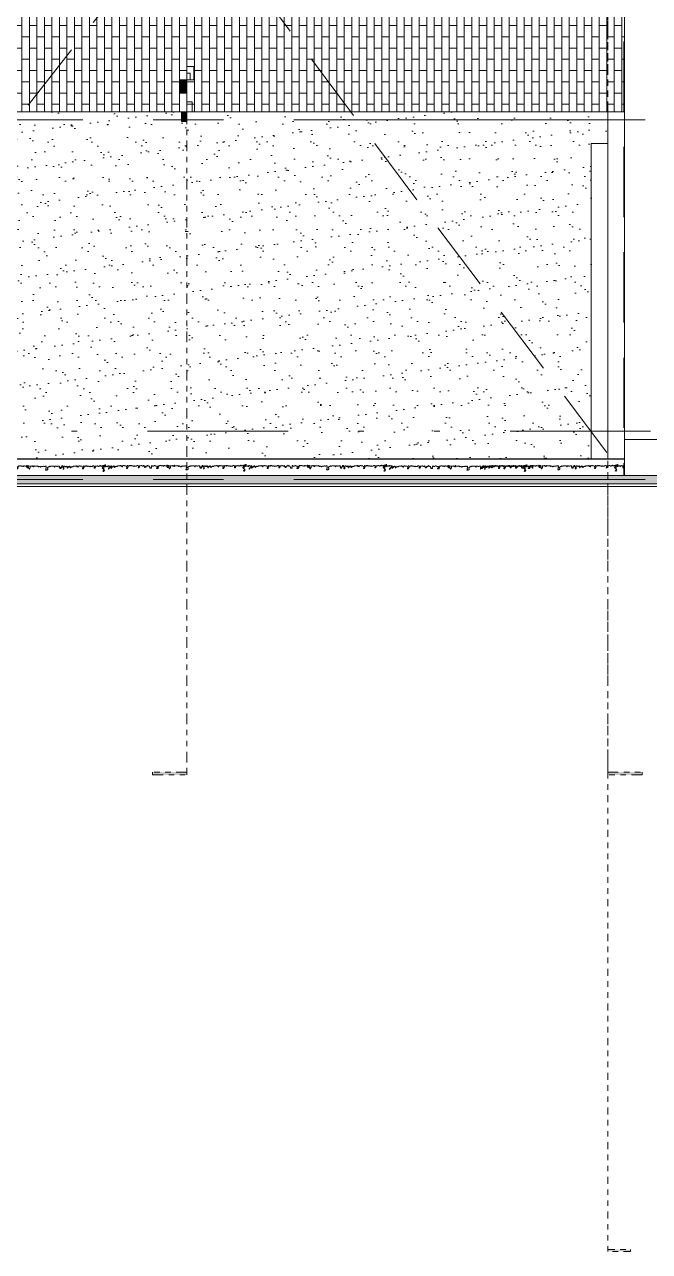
# Model space of a CAD drawing. Header units: metres. Extents: x -54 to 264, y -14 to 31.
# Drawn here: x 11.12 to 22.41, y -13.83 to 8.35 of the extents above; entities that cross this region are included whole.
import ezdxf
from ezdxf.enums import TextEntityAlignment as Align

# ---------------------------------------------------------------- set-up
doc = ezdxf.new("R2010")
doc.units = ezdxf.units.M
doc.header["$LTSCALE"] = 0.001
for name, pattern in [('CENTERX2', [101.6, 63.5, -12.7, 12.7, -12.7]), ('DIVIDEX2', [63.5, 25.4, -12.7, 0, -12.7, 0, -12.7]), ('HIDDENX2', [19.05, 12.7, -6.35])]:
    doc.linetypes.add(name, pattern=pattern)
doc.layers.get('0').update_dxf_attribs({"lineweight": 13, "true_color": 0x000000})
for name, color, linetype, lineweight, true_color in [('JACH-Anotaciones-Cambios deNivelPiso', 7, 'Continuous', 13, 0x000000), ('JACH-Anotaciones-Cambios deNivelPiso @ 0.05', 7, 'Continuous', 13, 0x000000), ('JACH-Anotaciones-Cambios deNivelPiso @ 0.075', 7, 'Continuous', 13, 0x000000), ('JACH-Anotaciones-Cambios deNivelPiso @ 0.1', 7, 'Continuous', 13, 0x000000), ('Jach-Anotaciones-Hatch-Lum100%', 7, 'Continuous', 13, 0x000000), ('Jach-Anotaciones-Hatch-Lum50%', 9, 'Continuous', 13, 0x808080), ('JACH-Anotaciones-Lineas-CORTE', 7, 'DIVIDEX2', 18, 0x000000), ('JACH-Anotaciones-Lineas-CORTE @ 0.05', 7, 'DIVIDEX2', 18, 0x000000), ('JACH-Anotaciones-Lineas-CORTE @ 0.075', 7, 'DIVIDEX2', 18, 0x000000), ('JACH-Anotaciones-Lineas-EJES', 7, 'CENTERX2', 9, 0x666666), ('JACH-Arq-Lineas-Piso', 7, 'Continuous', 13, 0x1a1a1a), ('JACH-Arq-Lineas-Proyeccion', 250, 'HIDDENX2', 13, 0x333333), ('JACH-Arq-Mobiliario01-', 250, 'Continuous', 9, 0x333333), ('JACH-ArqPaisaje-Vegetación', 7, 'Continuous', 13, 0x999999)]:
    doc.layers.add(name, color=color, linetype=linetype, lineweight=lineweight, true_color=true_color)
doc.layers.add('JACH-Arq-Muros01-Carga', color=3, linetype='Continuous', lineweight=25)
doc.styles.add('01c-Arial-JACH(3mm)', font='arial.ttf', dxfattribs={"height": 3})

# ---------------------------------------------------------------- blocks, each defined once
blk = doc.blocks.new('A$C686239C3')
at = {"linetype": 'Continuous'}
for p, q in [((0, 3.321), (0, 3.317)), ((0, 3.317), (0.004, 3.317)), ((0, 3.305), (0, 3.302)), ((0.004, 3.305), (0, 3.305)), ((0, 3.302), (0.008, 3.302)), ((0.004, 3.317), (0.004, 3.305)), ((0.008, 3.302), (0.008, 3.298)), ((0.008, 3.298), (0.016, 3.298)), ((0.011, 3.29), (0.011, 3.31)), ((0.011, 3.31), (0.027, 3.31)), ((0.012, 3.298), (0.012, 3.278)), ((0.016, 3.298), (0.012, 3.298)), ((0.012, 3.278), (0.02, 3.278)), ((0.02, 3.26), (0.015, 3.26)), ((0.015, 3.26), (0.015, 3.258)), ((0.015, 3.258), (0.019, 3.258)), ((0.016, 3.253), (0.015, 3.253)), ((0.015, 3.253), (0.015, 3.251)), ((0.019, 3.255), (0.016, 3.255)), ((0.016, 3.255), (0.016, 3.253)), ((0.029, 3.256), (0.017, 3.256)), ((0.017, 3.256), (0.017, 3.252)), ((0.023, 3.284), (0.018, 3.284)), ((0.018, 3.284), (0.018, 3.281)), ((0.018, 3.281), (0.025, 3.281)), ((0.019, 3.258), (0.019, 3.255)), ((0.02, 3.278), (0.02, 3.292)), ((0.02, 3.292), (0.023, 3.292)), ((0.02, 3.259), (0.02, 3.26)), ((0.024, 3.259), (0.02, 3.259)), ((0.022, 3.267), (0.021, 3.267)), ((0.021, 3.267), (0.021, 3.265)), ((0.021, 3.265), (0.025, 3.265)), ((0.025, 3.269), (0.022, 3.269)), ((0.022, 3.269), (0.022, 3.267)), ((0.023, 3.292), (0.023, 3.284)), ((0.025, 3.27), (0.023, 3.27)), ((0.023, 3.27), (0.023, 3.266)), ((0.023, 3.266), (0.025, 3.266)), ((0.026, 3.26), (0.024, 3.26)), ((0.024, 3.26), (0.024, 3.259)), ((0.025, 3.281), (0.025, 3.287)), ((0.025, 3.287), (0.029, 3.287)), ((0.029, 3.271), (0.025, 3.271)), ((0.025, 3.271), (0.025, 3.27)), ((0.025, 3.266), (0.025, 3.269)), ((0.025, 3.265), (0.025, 3.26)), ((0.025, 3.26), (0.026, 3.26)), ((0.026, 3.382), (0.026, 3.398)), ((0.026, 3.398), (0.03, 3.398)), ((0.042, 3.382), (0.026, 3.382)), ((0.038, 3.326), (0.026, 3.326)), ((0.026, 3.326), (0.034, 3.326)), ((0.027, 3.31), (0.027, 3.306)), ((0.027, 3.306), (0.039, 3.306)), ((0.039, 3.276), (0.028, 3.276)), ((0.028, 3.276), (0.028, 3.269)), ((0.028, 3.269), (0.029, 3.269)), ((0.029, 3.287), (0.029, 3.281)), ((0.029, 3.281), (0.035, 3.281)), ((0.029, 3.269), (0.029, 3.271)), ((0.029, 3.252), (0.029, 3.256)), ((0.03, 3.398), (0.03, 3.402)), ((0.03, 3.402), (0.034, 3.402)), ((0.038, 3.346), (0.03, 3.346)), ((0.03, 3.346), (0.034, 3.346)), ((0.034, 3.434), (0.034, 3.446)), ((0.034, 3.446), (0.042, 3.446)), ((0.038, 3.434), (0.034, 3.434)), ((0.034, 3.402), (0.034, 3.422)), ((0.034, 3.422), (0.038, 3.422)), ((0.034, 3.358), (0.034, 3.362)), ((0.034, 3.362), (0.042, 3.362)), ((0.034, 3.346), (0.034, 3.358)), ((0.034, 3.358), (0.038, 3.358)), ((0.038, 3.358), (0.034, 3.358)), ((0.034, 3.326), (0.034, 3.334)), ((0.034, 3.334), (0.038, 3.334)), ((0.034, 3.314), (0.034, 3.322)), ((0.034, 3.322), (0.038, 3.322)), ((0.042, 3.314), (0.034, 3.314)), ((0.039, 3.306), (0.035, 3.306)), ((0.035, 3.306), (0.035, 3.302)), ((0.035, 3.302), (0.047, 3.302)), ((0.035, 3.281), (0.035, 3.287)), ((0.035, 3.287), (0.04, 3.287)), ((0.038, 3.289), (0.036, 3.289)), ((0.036, 3.289), (0.036, 3.274)), ((0.038, 3.43), (0.038, 3.434)), ((0.042, 3.43), (0.038, 3.43)), ((0.038, 3.422), (0.038, 3.426)), ((0.038, 3.426), (0.042, 3.426)), ((0.038, 3.334), (0.038, 3.346)), ((0.038, 3.322), (0.038, 3.326)), ((0.039, 3.297), (0.038, 3.297)), ((0.038, 3.297), (0.04, 3.297)), ((0.038, 3.283), (0.038, 3.289)), ((0.04, 3.283), (0.038, 3.283)), ((0.039, 3.293), (0.039, 3.297)), ((0.04, 3.297), (0.04, 3.299)), ((0.04, 3.299), (0.044, 3.299)), ((0.04, 3.287), (0.04, 3.283)), ((0.04, 3.28), (0.04, 3.276)), ((0.052, 3.28), (0.04, 3.28)), ((0.042, 3.446), (0.042, 3.45)), ((0.042, 3.45), (0.046, 3.45)), ((0.042, 3.426), (0.042, 3.43)), ((0.042, 3.378), (0.042, 3.382)), ((0.046, 3.378), (0.042, 3.378)), ((0.042, 3.362), (0.042, 3.366)), ((0.042, 3.366), (0.046, 3.366)), ((0.042, 3.31), (0.042, 3.314)), ((0.05, 3.31), (0.042, 3.31)), ((0.044, 3.299), (0.044, 3.297)), ((0.044, 3.297), (0.049, 3.297)), ((0.045, 3.3), (0.045, 3.303)), ((0.045, 3.303), (0.048, 3.303)), ((0.049, 3.3), (0.045, 3.3)), ((0.046, 3.45), (0.046, 3.454)), ((0.046, 3.454), (0.051, 3.454)), ((0.046, 3.366), (0.046, 3.378)), ((0.047, 3.302), (0.047, 3.306)), ((0.048, 3.307), (0.048, 3.309)), ((0.049, 3.307), (0.048, 3.307)), ((0.048, 3.303), (0.048, 3.305)), ((0.048, 3.305), (0.049, 3.305)), ((0.048, 3.26), (0.052, 3.26)), ((0.056, 3.26), (0.048, 3.26)), ((0.049, 3.458), (0.057, 3.458)), ((0.049, 3.45), (0.049, 3.458)), ((0.049, 3.305), (0.049, 3.307)), ((0.049, 3.297), (0.049, 3.3)), ((0.052, 3.26), (0.052, 3.28)), ((0.053, 3.462), (0.053, 3.43)), ((0.057, 3.462), (0.053, 3.462)), ((0.053, 3.43), (0.065, 3.43)), ((0.053, 3.268), (0.053, 3.248)), ((0.085, 3.268), (0.053, 3.268)), ((0.056, 3.256), (0.056, 3.26)), ((0.064, 3.256), (0.056, 3.256)), ((0.057, 3.458), (0.057, 3.462)), ((0.064, 3.252), (0.064, 3.256)), ((0.065, 3.43), (0.065, 3.434)), ((0.065, 3.434), (0.069, 3.434)), ((0.069, 3.442), (0.085, 3.442)), ((0.069, 3.434), (0.069, 3.442)), ((0.085, 3.45), (0.089, 3.45)), ((0.085, 3.442), (0.085, 3.45)), ((0.085, 3.264), (0.085, 3.268)), ((0.121, 3.264), (0.085, 3.264)), ((0.088, 3.268), (0.088, 3.256)), ((0.112, 3.268), (0.088, 3.268)), ((0.088, 3.256), (0.092, 3.256)), ((0.089, 3.45), (0.089, 3.454)), ((0.092, 3.256), (0.092, 3.252)), ((0.112, 3.272), (0.112, 3.268)), ((0.116, 3.272), (0.112, 3.272)), ((0.116, 3.276), (0.116, 3.272)), ((0.128, 3.276), (0.116, 3.276)), ((0.137, 3.272), (0.121, 3.272)), ((0.121, 3.272), (0.121, 3.264)), ((0.128, 3.284), (0.128, 3.276)), ((0.132, 3.284), (0.128, 3.284)), ((0.132, 3.288), (0.132, 3.284)), ((0.136, 3.288), (0.132, 3.288)), ((0.136, 3.276), (0.136, 3.288)), ((0.14, 3.276), (0.136, 3.276)), ((0.137, 3.264), (0.137, 3.272)), ((0.141, 3.264), (0.137, 3.264)), ((0.14, 3.272), (0.14, 3.276)), ((0.144, 3.272), (0.14, 3.272)), ((0.141, 3.252), (0.141, 3.264)), ((0.144, 3.268), (0.144, 3.272)), ((0.152, 3.268), (0.144, 3.268)), ((0.148, 3.256), (0.144, 3.256)), ((0.144, 3.256), (0.144, 3.252)), ((0.148, 3.252), (0.148, 3.256)), ((0.152, 3.272), (0.152, 3.268)), ((0.168, 3.272), (0.152, 3.272)), ((0.16, 3.268), (0.152, 3.268)), ((0.152, 3.268), (0.156, 3.268)), ((0.156, 3.268), (0.156, 3.264)), ((0.156, 3.264), (0.16, 3.264)), ((0.014, 3.248), (0.022, 3.248)), ((0.015, 3.251), (0.016, 3.251)), ((0.016, 3.251), (0.016, 3.249)), ((0.022, 3.192), (0.018, 3.192)), ((0.018, 3.192), (0.018, 3.18)), ((0.018, 3.18), (0.022, 3.18)), ((0.022, 3.248), (0.022, 3.244)), ((0.022, 3.244), (0.03, 3.244)), ((0.03, 3.196), (0.022, 3.196)), ((0.022, 3.196), (0.022, 3.192)), ((0.022, 3.18), (0.022, 3.176)), ((0.022, 3.176), (0.038, 3.176)), ((0.037, 3.252), (0.025, 3.252)), ((0.025, 3.252), (0.029, 3.252)), ((0.03, 3.236), (0.026, 3.236)), ((0.026, 3.236), (0.026, 3.232)), ((0.026, 3.232), (0.038, 3.232)), ((0.03, 3.224), (0.026, 3.224)), ((0.026, 3.224), (0.026, 3.212)), ((0.026, 3.212), (0.034, 3.212)), ((0.03, 3.2), (0.026, 3.2)), ((0.026, 3.2), (0.03, 3.2)), ((0.028, 3.161), (0.028, 3.182)), ((0.028, 3.161), (0.032, 3.161)), ((0.028, 3.126), (0.028, 3.106)), ((0.032, 3.126), (0.028, 3.126)), ((0.028, 3.106), (0.032, 3.106)), ((0.028, 3.026), (0.028, 2.998)), ((0.032, 3.026), (0.028, 3.026)), ((0.028, 2.998), (0.032, 2.998)), ((0.03, 3.244), (0.03, 3.236)), ((0.038, 3.232), (0.03, 3.232)), ((0.03, 3.232), (0.03, 3.224)), ((0.034, 3.212), (0.03, 3.212)), ((0.03, 3.212), (0.03, 3.2)), ((0.03, 3.2), (0.03, 3.196)), ((0.032, 3.161), (0.032, 3.153)), ((0.032, 3.153), (0.04, 3.153)), ((0.032, 3.133), (0.032, 3.126)), ((0.036, 3.133), (0.032, 3.133)), ((0.032, 3.106), (0.032, 3.078)), ((0.032, 3.078), (0.036, 3.078)), ((0.032, 3.03), (0.032, 3.026)), ((0.036, 3.03), (0.032, 3.03)), ((0.032, 2.998), (0.032, 2.994)), ((0.032, 2.994), (0.04, 2.994)), ((0.036, 3.137), (0.036, 3.133)), ((0.04, 3.137), (0.036, 3.137)), ((0.036, 3.078), (0.036, 3.054)), ((0.036, 3.054), (0.048, 3.054)), ((0.036, 3.038), (0.036, 3.03)), ((0.072, 3.038), (0.036, 3.038)), ((0.037, 3.248), (0.037, 3.252)), ((0.053, 3.248), (0.037, 3.248)), ((0.04, 3.153), (0.04, 3.137)), ((0.04, 2.994), (0.04, 2.986)), ((0.04, 2.986), (0.044, 2.986)), ((0.04, 2.962), (0.04, 2.95)), ((0.044, 2.962), (0.04, 2.962)), ((0.044, 2.986), (0.044, 2.962)), ((0.048, 3.062), (0.052, 3.062)), ((0.048, 3.054), (0.048, 3.062)), ((0.052, 3.066), (0.06, 3.066)), ((0.052, 3.062), (0.052, 3.066)), ((0.06, 3.252), (0.064, 3.252)), ((0.06, 3.241), (0.06, 3.252)), ((0.064, 3.241), (0.06, 3.241)), ((0.06, 3.066), (0.06, 3.058)), ((0.06, 3.058), (0.08, 3.058)), ((0.064, 3.237), (0.064, 3.241)), ((0.072, 3.237), (0.064, 3.237)), ((0.072, 3.233), (0.072, 3.237)), ((0.08, 3.233), (0.072, 3.233)), ((0.072, 3.034), (0.072, 3.038)), ((0.08, 3.034), (0.072, 3.034)), ((0.08, 3.244), (0.08, 3.233)), ((0.1, 3.244), (0.08, 3.244)), ((0.08, 3.058), (0.08, 3.034)), ((0.092, 3.252), (0.096, 3.252)), ((0.096, 3.252), (0.096, 3.248)), ((0.096, 3.248), (0.1, 3.248)), ((0.1, 3.248), (0.1, 3.244)), ((0.144, 3.252), (0.141, 3.252)), ((0.152, 3.252), (0.148, 3.252)), ((0.152, 3.248), (0.152, 3.252)), ((0.16, 3.248), (0.152, 3.248)), ((0.024, 2.846), (0.024, 2.834)), ((0.032, 2.846), (0.024, 2.846)), ((0.024, 2.834), (0.028, 2.834)), ((0.028, 2.87), (0.028, 2.846)), ((0.032, 2.87), (0.028, 2.87)), ((0.028, 2.846), (0.036, 2.846)), ((0.028, 2.834), (0.028, 2.826)), ((0.028, 2.826), (0.032, 2.826)), ((0.028, 2.782), (0.028, 2.77)), ((0.036, 2.782), (0.028, 2.782)), ((0.028, 2.778), (0.032, 2.778)), ((0.028, 2.77), (0.028, 2.778)), ((0.028, 2.698), (0.028, 2.674)), ((0.032, 2.698), (0.028, 2.698)), ((0.028, 2.674), (0.032, 2.674)), ((0.032, 2.91), (0.032, 2.89)), ((0.036, 2.91), (0.032, 2.91)), ((0.032, 2.89), (0.04, 2.89)), ((0.032, 2.874), (0.032, 2.87)), ((0.036, 2.874), (0.032, 2.874)), ((0.032, 2.842), (0.032, 2.846)), ((0.04, 2.842), (0.032, 2.842)), ((0.032, 2.826), (0.032, 2.818)), ((0.032, 2.818), (0.036, 2.818)), ((0.032, 2.782), (0.04, 2.782)), ((0.032, 2.778), (0.032, 2.782)), ((0.032, 2.742), (0.032, 2.714)), ((0.04, 2.742), (0.032, 2.742)), ((0.032, 2.714), (0.036, 2.714)), ((0.032, 2.71), (0.032, 2.706)), ((0.036, 2.71), (0.032, 2.71)), ((0.032, 2.71), (0.036, 2.71)), ((0.032, 2.706), (0.032, 2.71)), ((0.032, 2.706), (0.032, 2.698)), ((0.036, 2.706), (0.032, 2.706)), ((0.032, 2.674), (0.032, 2.654)), ((0.036, 2.95), (0.036, 2.938)), ((0.04, 2.95), (0.036, 2.95)), ((0.036, 2.938), (0.048, 2.938)), ((0.036, 2.914), (0.036, 2.91)), ((0.044, 2.914), (0.036, 2.914)), ((0.036, 2.878), (0.036, 2.874)), ((0.04, 2.878), (0.036, 2.878)), ((0.036, 2.846), (0.036, 2.838)), ((0.036, 2.838), (0.04, 2.838)), ((0.036, 2.818), (0.036, 2.782)), ((0.036, 2.714), (0.036, 2.71)), ((0.036, 2.71), (0.036, 2.706)), ((0.044, 2.922), (0.04, 2.922)), ((0.04, 2.922), (0.04, 2.914)), ((0.04, 2.914), (0.044, 2.914)), ((0.04, 2.89), (0.04, 2.878)), ((0.04, 2.838), (0.04, 2.842)), ((0.04, 2.786), (0.044, 2.786)), ((0.04, 2.782), (0.04, 2.786)), ((0.04, 2.746), (0.04, 2.742)), ((0.044, 2.746), (0.04, 2.746)), ((0.044, 2.93), (0.044, 2.922)), ((0.048, 2.93), (0.044, 2.93)), ((0.044, 2.794), (0.068, 2.794)), ((0.044, 2.786), (0.044, 2.794)), ((0.044, 2.75), (0.044, 2.746)), ((0.052, 2.75), (0.044, 2.75)), ((0.048, 2.938), (0.048, 2.93)), ((0.052, 2.754), (0.052, 2.75)), ((0.06, 2.754), (0.052, 2.754)), ((0.06, 2.766), (0.06, 2.754)), ((0.076, 2.766), (0.06, 2.766)), ((0.068, 2.794), (0.068, 2.782)), ((0.068, 2.782), (0.072, 2.782)), ((0.072, 2.782), (0.072, 2.778)), ((0.072, 2.778), (0.1, 2.778)), ((0.076, 2.762), (0.076, 2.766)), ((0.084, 2.762), (0.076, 2.762)), ((0.084, 2.754), (0.084, 2.762)), ((0.088, 2.754), (0.084, 2.754)), ((0.088, 2.75), (0.088, 2.754)), ((0.092, 2.75), (0.088, 2.75)), ((0.092, 2.754), (0.092, 2.75)), ((0.096, 2.754), (0.092, 2.754)), ((0.096, 2.762), (0.096, 2.754)), ((0.1, 2.762), (0.096, 2.762)), ((0.1, 2.778), (0.1, 2.762)), ((0.028, 2.618), (0.028, 2.602)), ((0.036, 2.618), (0.028, 2.618)), ((0.028, 2.602), (0.036, 2.602)), ((0.032, 2.654), (0.04, 2.654)), ((0.032, 2.642), (0.032, 2.634)), ((0.036, 2.642), (0.032, 2.642)), ((0.032, 2.638), (0.036, 2.638)), ((0.032, 2.634), (0.032, 2.638)), ((0.032, 2.566), (0.032, 2.534)), ((0.036, 2.566), (0.032, 2.566)), ((0.032, 2.534), (0.052, 2.534)), ((0.032, 2.454), (0.032, 2.442)), ((0.04, 2.454), (0.032, 2.454)), ((0.032, 2.442), (0.044, 2.442)), ((0.036, 2.646), (0.036, 2.642)), ((0.036, 2.642), (0.036, 2.646)), ((0.036, 2.642), (0.048, 2.642)), ((0.036, 2.638), (0.036, 2.642)), ((0.052, 2.642), (0.036, 2.642)), ((0.036, 2.622), (0.036, 2.618)), ((0.048, 2.622), (0.036, 2.622)), ((0.036, 2.602), (0.036, 2.566)), ((0.036, 2.386), (0.036, 2.378)), ((0.052, 2.386), (0.036, 2.386)), ((0.036, 2.378), (0.044, 2.378)), ((0.04, 2.654), (0.04, 2.65)), ((0.04, 2.65), (0.048, 2.65)), ((0.04, 2.458), (0.04, 2.454)), ((0.052, 2.458), (0.04, 2.458)), ((0.04, 2.426), (0.04, 2.418)), ((0.056, 2.426), (0.04, 2.426)), ((0.04, 2.418), (0.048, 2.418)), ((0.044, 2.63), (0.044, 2.626)), ((0.048, 2.63), (0.044, 2.63)), ((0.044, 2.626), (0.048, 2.626)), ((0.044, 2.51), (0.044, 2.498)), ((0.048, 2.51), (0.044, 2.51)), ((0.044, 2.498), (0.048, 2.498)), ((0.044, 2.442), (0.044, 2.438)), ((0.044, 2.438), (0.048, 2.438)), ((0.044, 2.378), (0.044, 2.374)), ((0.044, 2.374), (0.048, 2.374)), ((0.048, 2.654), (0.048, 2.65)), ((0.048, 2.65), (0.048, 2.654)), ((0.048, 2.65), (0.052, 2.65)), ((0.048, 2.642), (0.048, 2.65)), ((0.048, 2.65), (0.052, 2.65)), ((0.048, 2.634), (0.048, 2.63)), ((0.052, 2.634), (0.048, 2.634)), ((0.048, 2.626), (0.048, 2.622)), ((0.048, 2.518), (0.048, 2.506)), ((0.052, 2.518), (0.048, 2.518)), ((0.048, 2.506), (0.048, 2.51)), ((0.048, 2.498), (0.048, 2.482)), ((0.048, 2.482), (0.064, 2.482)), ((0.048, 2.438), (0.048, 2.434)), ((0.048, 2.434), (0.056, 2.434)), ((0.048, 2.418), (0.048, 2.414)), ((0.048, 2.414), (0.064, 2.414)), ((0.048, 2.374), (0.048, 2.362)), ((0.052, 2.654), (0.06, 2.654)), ((0.052, 2.65), (0.052, 2.654)), ((0.052, 2.65), (0.052, 2.642)), ((0.052, 2.642), (0.052, 2.634)), ((0.06, 2.642), (0.052, 2.642)), ((0.052, 2.534), (0.052, 2.518)), ((0.052, 2.462), (0.052, 2.458)), ((0.072, 2.462), (0.052, 2.462)), ((0.052, 2.39), (0.052, 2.386)), ((0.056, 2.39), (0.052, 2.39)), ((0.056, 2.434), (0.056, 2.426)), ((0.056, 2.394), (0.056, 2.39)), ((0.06, 2.394), (0.056, 2.394)), ((0.06, 2.654), (0.06, 2.642)), ((0.06, 2.398), (0.06, 2.394)), ((0.08, 2.398), (0.06, 2.398)), ((0.064, 2.482), (0.064, 2.466)), ((0.064, 2.466), (0.08, 2.466)), ((0.064, 2.414), (0.064, 2.402)), ((0.064, 2.402), (0.068, 2.402)), ((0.068, 2.402), (0.068, 2.394)), ((0.068, 2.394), (0.076, 2.394)), ((0.072, 2.466), (0.072, 2.462)), ((0.08, 2.466), (0.072, 2.466)), ((0.076, 2.394), (0.076, 2.39)), ((0.076, 2.39), (0.08, 2.39)), ((0.08, 2.39), (0.08, 2.398)), ((0.028, 2.278), (0.028, 2.254)), ((0.04, 2.278), (0.028, 2.278)), ((0.028, 2.254), (0.04, 2.254)), ((0.032, 2.198), (0.032, 2.162)), ((0.036, 2.198), (0.032, 2.198)), ((0.032, 2.162), (0.036, 2.162)), ((0.036, 2.358), (0.036, 2.354)), ((0.044, 2.358), (0.036, 2.358)), ((0.036, 2.354), (0.048, 2.354)), ((0.036, 2.334), (0.036, 2.31)), ((0.04, 2.334), (0.036, 2.334)), ((0.036, 2.31), (0.04, 2.31)), ((0.036, 2.202), (0.036, 2.198)), ((0.052, 2.202), (0.036, 2.202)), ((0.036, 2.162), (0.036, 2.154)), ((0.036, 2.154), (0.04, 2.154)), ((0.036, 2.126), (0.036, 2.09)), ((0.04, 2.126), (0.036, 2.126)), ((0.036, 2.09), (0.056, 2.09)), ((0.036, 2.074), (0.036, 2.05)), ((0.048, 2.074), (0.036, 2.074)), ((0.04, 2.338), (0.04, 2.334)), ((0.048, 2.338), (0.04, 2.338)), ((0.04, 2.31), (0.04, 2.306)), ((0.04, 2.306), (0.104, 2.306)), ((0.04, 2.274), (0.04, 2.278)), ((0.044, 2.274), (0.04, 2.274)), ((0.04, 2.254), (0.04, 2.25)), ((0.04, 2.25), (0.052, 2.25)), ((0.04, 2.154), (0.04, 2.15)), ((0.04, 2.15), (0.044, 2.15)), ((0.04, 2.13), (0.04, 2.126)), ((0.044, 2.13), (0.04, 2.13)), ((0.044, 2.362), (0.044, 2.358)), ((0.048, 2.362), (0.044, 2.362)), ((0.044, 2.262), (0.044, 2.274)), ((0.048, 2.262), (0.044, 2.262)), ((0.044, 2.15), (0.044, 2.13)), ((0.048, 2.354), (0.048, 2.338)), ((0.048, 2.266), (0.048, 2.262)), ((0.06, 2.266), (0.048, 2.266)), ((0.048, 2.078), (0.048, 2.074)), ((0.052, 2.078), (0.048, 2.078)), ((0.052, 2.254), (0.056, 2.254)), ((0.052, 2.25), (0.052, 2.254)), ((0.052, 2.198), (0.052, 2.202)), ((0.056, 2.198), (0.052, 2.198)), ((0.052, 2.082), (0.052, 2.078)), ((0.056, 2.082), (0.052, 2.082)), ((0.056, 2.254), (0.056, 2.226)), ((0.056, 2.226), (0.064, 2.226)), ((0.056, 2.194), (0.056, 2.198)), ((0.064, 2.194), (0.056, 2.194)), ((0.056, 2.09), (0.056, 2.082)), ((0.06, 2.29), (0.06, 2.266)), ((0.068, 2.29), (0.06, 2.29)), ((0.064, 2.23), (0.068, 2.23)), ((0.064, 2.226), (0.064, 2.23)), ((0.064, 2.198), (0.064, 2.194)), ((0.068, 2.198), (0.064, 2.198)), ((0.068, 2.294), (0.068, 2.29)), ((0.096, 2.294), (0.068, 2.294)), ((0.068, 2.238), (0.088, 2.238)), ((0.068, 2.23), (0.068, 2.238)), ((0.068, 2.202), (0.068, 2.198)), ((0.072, 2.202), (0.068, 2.202)), ((0.072, 2.206), (0.072, 2.202)), ((0.092, 2.206), (0.072, 2.206)), ((0.088, 2.238), (0.088, 2.222)), ((0.088, 2.222), (0.092, 2.222)), ((0.092, 2.222), (0.092, 2.206)), ((0.096, 2.29), (0.096, 2.294)), ((0.1, 2.29), (0.096, 2.29)), ((0.1, 2.286), (0.1, 2.29)), ((0.104, 2.286), (0.1, 2.286)), ((0.104, 2.306), (0.104, 2.282)), ((0.104, 2.282), (0.104, 2.286)), ((0.032, 2.05), (0.032, 2.006)), ((0.036, 2.05), (0.032, 2.05)), ((0.032, 2.006), (0.036, 2.006)), ((0.032, 1.97), (0.032, 1.958)), ((0.036, 1.97), (0.032, 1.97)), ((0.032, 1.958), (0.048, 1.958)), ((0.032, 1.874), (0.032, 1.854)), ((0.036, 1.874), (0.032, 1.874)), ((0.032, 1.854), (0.044, 1.854)), ((0.036, 2.006), (0.036, 1.994)), ((0.036, 1.994), (0.044, 1.994)), ((0.036, 1.974), (0.036, 1.97)), ((0.04, 1.974), (0.036, 1.974)), ((0.036, 1.882), (0.036, 1.874)), ((0.08, 1.882), (0.036, 1.882)), ((0.036, 1.834), (0.036, 1.815)), ((0.04, 1.834), (0.036, 1.834)), ((0.036, 1.815), (0.044, 1.815)), ((0.04, 1.978), (0.04, 1.974)), ((0.044, 1.978), (0.04, 1.978)), ((0.04, 1.838), (0.04, 1.834)), ((0.044, 1.838), (0.04, 1.838)), ((0.04, 1.775), (0.04, 1.771)), ((0.044, 1.775), (0.04, 1.775)), ((0.044, 1.994), (0.044, 1.978)), ((0.044, 1.854), (0.044, 1.838)), ((0.044, 1.815), (0.044, 1.775)), ((0.048, 1.958), (0.048, 1.926)), ((0.048, 1.926), (0.068, 1.926)), ((0.068, 1.926), (0.068, 1.91)), ((0.068, 1.91), (0.088, 1.91)), ((0.08, 1.874), (0.08, 1.882)), ((0.084, 1.874), (0.08, 1.874)), ((0.084, 1.87), (0.084, 1.874)), ((0.092, 1.87), (0.084, 1.87)), ((0.088, 1.914), (0.092, 1.914)), ((0.088, 1.91), (0.088, 1.914)), ((0.092, 1.918), (0.119, 1.918)), ((0.092, 1.914), (0.092, 1.918)), ((0.092, 1.874), (0.092, 1.87)), ((0.096, 1.874), (0.092, 1.874)), ((0.096, 1.878), (0.096, 1.874)), ((0.119, 1.878), (0.096, 1.878)), ((0.119, 1.918), (0.119, 1.91)), ((0.119, 1.91), (0.123, 1.91)), ((0.119, 1.866), (0.119, 1.878)), ((0.131, 1.866), (0.119, 1.866)), ((0.123, 1.91), (0.123, 1.902)), ((0.123, 1.902), (0.127, 1.902)), ((0.127, 1.902), (0.127, 1.894)), ((0.127, 1.894), (0.131, 1.894)), ((0.131, 1.894), (0.131, 1.866)), ((0.02, 1.587), (0.052, 1.587)), ((0.02, 1.583), (0.02, 1.587)), ((0.024, 1.583), (0.02, 1.583)), ((0.024, 1.591), (0.024, 1.583)), ((0.032, 1.591), (0.024, 1.591)), ((0.028, 1.679), (0.028, 1.671)), ((0.036, 1.679), (0.028, 1.679)), ((0.028, 1.671), (0.032, 1.671)), ((0.028, 1.551), (0.028, 1.539)), ((0.032, 1.551), (0.028, 1.551)), ((0.028, 1.539), (0.032, 1.539)), ((0.028, 1.495), (0.084, 1.495)), ((0.036, 1.495), (0.028, 1.495)), ((0.032, 1.671), (0.032, 1.591)), ((0.032, 1.555), (0.032, 1.551)), ((0.04, 1.555), (0.032, 1.555)), ((0.032, 1.539), (0.032, 1.519)), ((0.032, 1.519), (0.036, 1.519)), ((0.036, 1.771), (0.036, 1.767)), ((0.04, 1.771), (0.036, 1.771)), ((0.036, 1.767), (0.04, 1.767)), ((0.036, 1.707), (0.036, 1.703)), ((0.04, 1.707), (0.036, 1.707)), ((0.036, 1.703), (0.048, 1.703)), ((0.036, 1.683), (0.036, 1.679)), ((0.04, 1.683), (0.036, 1.683)), ((0.036, 1.519), (0.036, 1.491)), ((0.036, 1.491), (0.036, 1.495)), ((0.04, 1.767), (0.04, 1.763)), ((0.04, 1.763), (0.044, 1.763)), ((0.04, 1.723), (0.04, 1.707)), ((0.04, 1.719), (0.04, 1.723)), ((0.04, 1.723), (0.04, 1.719)), ((0.044, 1.723), (0.04, 1.723)), ((0.04, 1.687), (0.04, 1.683)), ((0.048, 1.687), (0.04, 1.687)), ((0.04, 1.571), (0.04, 1.555)), ((0.048, 1.571), (0.04, 1.571)), ((0.044, 1.763), (0.044, 1.755)), ((0.044, 1.755), (0.056, 1.755)), ((0.044, 1.727), (0.044, 1.723)), ((0.052, 1.727), (0.044, 1.727)), ((0.048, 1.703), (0.048, 1.687)), ((0.048, 1.575), (0.048, 1.571)), ((0.052, 1.575), (0.048, 1.575)), ((0.052, 1.735), (0.052, 1.727)), ((0.056, 1.735), (0.052, 1.735)), ((0.052, 1.587), (0.052, 1.575)), ((0.056, 1.755), (0.056, 1.735)), ((0.084, 1.495), (0.084, 1.475)), ((0.092, 1.479), (0.104, 1.479)), ((0.092, 1.475), (0.092, 1.479)), ((0.104, 1.479), (0.104, 1.467)), ((0.015, 1.414), (0.041, 1.414)), ((0.02, 1.419), (0.02, 1.407)), ((0.02, 1.407), (0.028, 1.407)), ((0.028, 1.351), (0.024, 1.351)), ((0.024, 1.351), (0.024, 1.339)), ((0.024, 1.339), (0.028, 1.339)), ((0.028, 1.267), (0.024, 1.267)), ((0.024, 1.267), (0.024, 1.247)), ((0.024, 1.247), (0.028, 1.247)), ((0.028, 1.459), (0.028, 1.431)), ((0.032, 1.459), (0.028, 1.459)), ((0.028, 1.431), (0.04, 1.431)), ((0.028, 1.407), (0.028, 1.403)), ((0.028, 1.403), (0.036, 1.403)), ((0.036, 1.355), (0.028, 1.355)), ((0.028, 1.355), (0.028, 1.351)), ((0.028, 1.339), (0.028, 1.335)), ((0.028, 1.335), (0.044, 1.335)), ((0.032, 1.291), (0.028, 1.291)), ((0.028, 1.291), (0.028, 1.287)), ((0.028, 1.287), (0.032, 1.287)), ((0.036, 1.271), (0.028, 1.271)), ((0.028, 1.271), (0.028, 1.267)), ((0.028, 1.247), (0.028, 1.239)), ((0.028, 1.239), (0.032, 1.239)), ((0.032, 1.223), (0.028, 1.223)), ((0.028, 1.223), (0.028, 1.211)), ((0.028, 1.211), (0.04, 1.211)), ((0.032, 1.463), (0.032, 1.459)), ((0.048, 1.463), (0.032, 1.463)), ((0.036, 1.395), (0.032, 1.395)), ((0.032, 1.395), (0.032, 1.391)), ((0.032, 1.391), (0.044, 1.391)), ((0.036, 1.383), (0.032, 1.383)), ((0.032, 1.383), (0.032, 1.371)), ((0.032, 1.371), (0.04, 1.371)), ((0.036, 1.359), (0.032, 1.359)), ((0.032, 1.359), (0.036, 1.359)), ((0.036, 1.295), (0.032, 1.295)), ((0.032, 1.295), (0.032, 1.291)), ((0.032, 1.287), (0.032, 1.283)), ((0.032, 1.283), (0.036, 1.283)), ((0.032, 1.239), (0.032, 1.223)), ((0.036, 1.419), (0.048, 1.419)), ((0.036, 1.407), (0.036, 1.419)), ((0.04, 1.407), (0.036, 1.407)), ((0.036, 1.403), (0.036, 1.395)), ((0.044, 1.391), (0.036, 1.391)), ((0.036, 1.391), (0.036, 1.383)), ((0.04, 1.371), (0.036, 1.371)), ((0.036, 1.371), (0.036, 1.359)), ((0.036, 1.359), (0.036, 1.355)), ((0.04, 1.315), (0.036, 1.315)), ((0.036, 1.315), (0.036, 1.295)), ((0.036, 1.283), (0.036, 1.271)), ((0.04, 1.431), (0.04, 1.427)), ((0.04, 1.427), (0.052, 1.427)), ((0.04, 1.411), (0.04, 1.407)), ((0.048, 1.411), (0.04, 1.411)), ((0.044, 1.319), (0.04, 1.319)), ((0.04, 1.319), (0.04, 1.315)), ((0.04, 1.211), (0.04, 1.207)), ((0.04, 1.207), (0.044, 1.207)), ((0.044, 1.335), (0.044, 1.319)), ((0.044, 1.207), (0.044, 1.203)), ((0.044, 1.203), (0.052, 1.203)), ((0.048, 1.183), (0.044, 1.183)), ((0.044, 1.183), (0.044, 1.143)), ((0.048, 1.455), (0.048, 1.463)), ((0.08, 1.455), (0.048, 1.455)), ((0.048, 1.427), (0.052, 1.427)), ((0.048, 1.419), (0.048, 1.427)), ((0.048, 1.415), (0.048, 1.411)), ((0.056, 1.415), (0.048, 1.415)), ((0.048, 1.179), (0.048, 1.183)), ((0.052, 1.431), (0.06, 1.431)), ((0.052, 1.427), (0.052, 1.431)), ((0.052, 1.427), (0.052, 1.423)), ((0.052, 1.423), (0.056, 1.423)), ((0.056, 1.407), (0.052, 1.407)), ((0.052, 1.203), (0.052, 1.207)), ((0.052, 1.207), (0.064, 1.207)), ((0.056, 1.423), (0.056, 1.415)), ((0.056, 1.411), (0.056, 1.407)), ((0.06, 1.411), (0.056, 1.411)), ((0.06, 1.435), (0.076, 1.435)), ((0.06, 1.431), (0.06, 1.435)), ((0.06, 1.415), (0.06, 1.411)), ((0.068, 1.415), (0.06, 1.415)), ((0.064, 1.207), (0.064, 1.195)), ((0.064, 1.195), (0.096, 1.195)), ((0.068, 1.419), (0.068, 1.415)), ((0.076, 1.419), (0.068, 1.419)), ((0.076, 1.435), (0.076, 1.419)), ((0.08, 1.459), (0.08, 1.455)), ((0.084, 1.459), (0.08, 1.459)), ((0.084, 1.475), (0.092, 1.475)), ((0.084, 1.463), (0.084, 1.459)), ((0.1, 1.463), (0.084, 1.463)), ((0.096, 1.195), (0.096, 1.167)), ((0.1, 1.467), (0.1, 1.463)), ((0.104, 1.467), (0.1, 1.467)), ((0.032, 0.939), (0.02, 0.939)), ((0.02, 0.939), (0.02, 0.935)), ((0.02, 0.935), (0.024, 0.935)), ((0.028, 1.051), (0.024, 1.051)), ((0.024, 1.051), (0.024, 1.047)), ((0.024, 1.047), (0.036, 1.047)), ((0.024, 0.935), (0.024, 0.931)), ((0.024, 0.931), (0.032, 0.931)), ((0.036, 1.119), (0.028, 1.119)), ((0.028, 1.119), (0.028, 1.099)), ((0.028, 1.099), (0.032, 1.099)), ((0.036, 1.055), (0.028, 1.055)), ((0.028, 1.055), (0.028, 1.051)), ((0.032, 1.099), (0.032, 1.095)), ((0.032, 1.095), (0.044, 1.095)), ((0.036, 0.943), (0.032, 0.943)), ((0.032, 0.943), (0.032, 0.939)), ((0.032, 0.931), (0.032, 0.919)), ((0.032, 0.919), (0.036, 0.919)), ((0.04, 1.139), (0.036, 1.139)), ((0.036, 1.139), (0.036, 1.119)), ((0.04, 1.059), (0.036, 1.059)), ((0.036, 1.059), (0.036, 1.055)), ((0.036, 1.047), (0.036, 1.035)), ((0.036, 1.035), (0.052, 1.035)), ((0.044, 0.971), (0.036, 0.971)), ((0.036, 0.971), (0.036, 0.955)), ((0.036, 0.955), (0.04, 0.955)), ((0.04, 0.947), (0.036, 0.947)), ((0.036, 0.947), (0.036, 0.943)), ((0.036, 0.919), (0.036, 0.915)), ((0.036, 0.915), (0.04, 0.915)), ((0.044, 1.143), (0.04, 1.143)), ((0.04, 1.143), (0.04, 1.139)), ((0.044, 1.071), (0.04, 1.071)), ((0.04, 1.071), (0.04, 1.059)), ((0.04, 0.955), (0.04, 0.947)), ((0.04, 0.915), (0.04, 0.891)), ((0.04, 0.891), (0.052, 0.891)), ((0.044, 1.095), (0.044, 1.071)), ((0.068, 0.991), (0.044, 0.991)), ((0.044, 0.991), (0.044, 0.971)), ((0.072, 1.179), (0.048, 1.179)), ((0.052, 1.035), (0.052, 1.039)), ((0.052, 1.039), (0.056, 1.039)), ((0.052, 0.891), (0.052, 0.895)), ((0.052, 0.895), (0.056, 0.895)), ((0.056, 1.039), (0.056, 1.035)), ((0.056, 1.035), (0.06, 1.035)), ((0.056, 0.895), (0.056, 0.899)), ((0.056, 0.899), (0.06, 0.899)), ((0.06, 1.035), (0.06, 1.027)), ((0.06, 1.027), (0.068, 1.027)), ((0.06, 0.899), (0.06, 0.903)), ((0.06, 0.903), (0.064, 0.903)), ((0.064, 0.903), (0.064, 0.883)), ((0.068, 1.027), (0.068, 1.031)), ((0.068, 1.031), (0.072, 1.031)), ((0.088, 0.999), (0.068, 0.999)), ((0.068, 0.999), (0.068, 0.987)), ((0.068, 0.987), (0.068, 0.991)), ((0.072, 1.175), (0.072, 1.179)), ((0.076, 1.175), (0.072, 1.175)), ((0.072, 1.031), (0.072, 1.035)), ((0.072, 1.035), (0.076, 1.035)), ((0.076, 1.167), (0.076, 1.175)), ((0.08, 1.167), (0.076, 1.167)), ((0.076, 1.035), (0.076, 1.039)), ((0.076, 1.039), (0.088, 1.039)), ((0.08, 1.159), (0.08, 1.167)), ((0.084, 1.159), (0.08, 1.159)), ((0.084, 1.155), (0.084, 1.159)), ((0.1, 1.155), (0.084, 1.155)), ((0.088, 1.039), (0.088, 0.999)), ((0.096, 1.167), (0.1, 1.167)), ((0.1, 1.167), (0.1, 1.155)), ((0.048, 0.855), (0.028, 0.855)), ((0.028, 0.855), (0.028, 0.843)), ((0.028, 0.843), (0.032, 0.843)), ((0.032, 0.807), (0.028, 0.807)), ((0.028, 0.807), (0.028, 0.787)), ((0.028, 0.787), (0.032, 0.787)), ((0.032, 0.707), (0.028, 0.707)), ((0.028, 0.707), (0.028, 0.679)), ((0.028, 0.679), (0.032, 0.679)), ((0.032, 0.843), (0.032, 0.835)), ((0.032, 0.835), (0.04, 0.835)), ((0.036, 0.815), (0.032, 0.815)), ((0.032, 0.815), (0.032, 0.807)), ((0.032, 0.787), (0.032, 0.759)), ((0.032, 0.759), (0.036, 0.759)), ((0.036, 0.711), (0.032, 0.711)), ((0.032, 0.711), (0.032, 0.707)), ((0.032, 0.679), (0.032, 0.675)), ((0.032, 0.675), (0.04, 0.675)), ((0.036, 0.591), (0.032, 0.591)), ((0.032, 0.591), (0.032, 0.571)), ((0.04, 0.819), (0.036, 0.819)), ((0.036, 0.819), (0.036, 0.815)), ((0.036, 0.759), (0.036, 0.735)), ((0.036, 0.735), (0.048, 0.735)), ((0.072, 0.719), (0.036, 0.719)), ((0.036, 0.719), (0.036, 0.711)), ((0.04, 0.631), (0.036, 0.631)), ((0.036, 0.631), (0.036, 0.619)), ((0.036, 0.619), (0.048, 0.619)), ((0.044, 0.595), (0.036, 0.595)), ((0.036, 0.595), (0.036, 0.591)), ((0.04, 0.835), (0.04, 0.819)), ((0.04, 0.675), (0.04, 0.667)), ((0.04, 0.667), (0.044, 0.667)), ((0.044, 0.643), (0.04, 0.643)), ((0.04, 0.643), (0.04, 0.631)), ((0.044, 0.603), (0.04, 0.603)), ((0.04, 0.603), (0.04, 0.595)), ((0.04, 0.595), (0.044, 0.595)), ((0.044, 0.667), (0.044, 0.643)), ((0.048, 0.611), (0.044, 0.611)), ((0.044, 0.611), (0.044, 0.603)), ((0.052, 0.859), (0.048, 0.859)), ((0.048, 0.859), (0.048, 0.851)), ((0.048, 0.851), (0.048, 0.855)), ((0.048, 0.735), (0.048, 0.743)), ((0.048, 0.743), (0.052, 0.743)), ((0.048, 0.619), (0.048, 0.611)), ((0.056, 0.867), (0.052, 0.867)), ((0.052, 0.867), (0.052, 0.859)), ((0.052, 0.743), (0.052, 0.747)), ((0.052, 0.747), (0.06, 0.747)), ((0.056, 0.863), (0.056, 0.867)), ((0.068, 0.863), (0.056, 0.863)), ((0.06, 0.747), (0.06, 0.739)), ((0.06, 0.739), (0.08, 0.739)), ((0.064, 0.883), (0.076, 0.883)), ((0.072, 0.867), (0.068, 0.867)), ((0.068, 0.867), (0.068, 0.863)), ((0.076, 0.875), (0.072, 0.875)), ((0.072, 0.875), (0.072, 0.867)), ((0.072, 0.715), (0.072, 0.719)), ((0.08, 0.715), (0.072, 0.715)), ((0.076, 0.883), (0.076, 0.875)), ((0.08, 0.739), (0.08, 0.715)), ((0.032, 0.528), (0.024, 0.528)), ((0.024, 0.528), (0.024, 0.516)), ((0.024, 0.516), (0.028, 0.516)), ((0.032, 0.551), (0.028, 0.551)), ((0.028, 0.551), (0.028, 0.528)), ((0.028, 0.528), (0.036, 0.528)), ((0.028, 0.516), (0.028, 0.508)), ((0.028, 0.508), (0.032, 0.508)), ((0.036, 0.464), (0.028, 0.464)), ((0.028, 0.464), (0.028, 0.452)), ((0.028, 0.452), (0.028, 0.46)), ((0.028, 0.46), (0.032, 0.46)), ((0.032, 0.38), (0.028, 0.38)), ((0.028, 0.38), (0.028, 0.356)), ((0.028, 0.356), (0.032, 0.356)), ((0.036, 0.3), (0.028, 0.3)), ((0.028, 0.3), (0.028, 0.284)), ((0.032, 0.571), (0.04, 0.571)), ((0.036, 0.555), (0.032, 0.555)), ((0.032, 0.555), (0.032, 0.551)), ((0.032, 0.524), (0.032, 0.528)), ((0.04, 0.524), (0.032, 0.524)), ((0.032, 0.508), (0.032, 0.5)), ((0.032, 0.5), (0.036, 0.5)), ((0.032, 0.46), (0.032, 0.464)), ((0.032, 0.464), (0.04, 0.464)), ((0.04, 0.424), (0.032, 0.424)), ((0.032, 0.424), (0.032, 0.396)), ((0.032, 0.396), (0.036, 0.396)), ((0.036, 0.392), (0.032, 0.392)), ((0.032, 0.392), (0.032, 0.388)), ((0.032, 0.388), (0.032, 0.392)), ((0.032, 0.392), (0.036, 0.392)), ((0.036, 0.388), (0.032, 0.388)), ((0.032, 0.388), (0.032, 0.38)), ((0.032, 0.356), (0.032, 0.336)), ((0.032, 0.336), (0.04, 0.336)), ((0.036, 0.324), (0.032, 0.324)), ((0.032, 0.324), (0.032, 0.316)), ((0.032, 0.316), (0.032, 0.32)), ((0.032, 0.32), (0.036, 0.32)), ((0.04, 0.559), (0.036, 0.559)), ((0.036, 0.559), (0.036, 0.555)), ((0.036, 0.528), (0.036, 0.52)), ((0.036, 0.52), (0.04, 0.52)), ((0.036, 0.5), (0.036, 0.464)), ((0.036, 0.396), (0.036, 0.392)), ((0.036, 0.392), (0.036, 0.388)), ((0.036, 0.324), (0.036, 0.328)), ((0.036, 0.328), (0.036, 0.324)), ((0.052, 0.324), (0.036, 0.324)), ((0.036, 0.32), (0.036, 0.324)), ((0.036, 0.324), (0.048, 0.324)), ((0.048, 0.304), (0.036, 0.304)), ((0.036, 0.304), (0.036, 0.3)), ((0.04, 0.571), (0.04, 0.559)), ((0.04, 0.52), (0.04, 0.524)), ((0.04, 0.464), (0.04, 0.468)), ((0.04, 0.468), (0.044, 0.468)), ((0.044, 0.428), (0.04, 0.428)), ((0.04, 0.428), (0.04, 0.424)), ((0.04, 0.336), (0.04, 0.332)), ((0.04, 0.332), (0.048, 0.332)), ((0.044, 0.468), (0.044, 0.476)), ((0.044, 0.476), (0.068, 0.476)), ((0.052, 0.432), (0.044, 0.432)), ((0.044, 0.432), (0.044, 0.428)), ((0.048, 0.312), (0.044, 0.312)), ((0.044, 0.312), (0.044, 0.308)), ((0.044, 0.308), (0.048, 0.308)), ((0.048, 0.332), (0.048, 0.336)), ((0.048, 0.336), (0.048, 0.332)), ((0.048, 0.332), (0.052, 0.332)), ((0.048, 0.324), (0.048, 0.332)), ((0.048, 0.332), (0.052, 0.332)), ((0.052, 0.316), (0.048, 0.316)), ((0.048, 0.316), (0.048, 0.312)), ((0.048, 0.308), (0.048, 0.304)), ((0.06, 0.436), (0.052, 0.436)), ((0.052, 0.436), (0.052, 0.432)), ((0.052, 0.332), (0.052, 0.336)), ((0.052, 0.336), (0.06, 0.336)), ((0.052, 0.332), (0.052, 0.324)), ((0.06, 0.324), (0.052, 0.324)), ((0.052, 0.324), (0.052, 0.316)), ((0.076, 0.448), (0.06, 0.448)), ((0.06, 0.448), (0.06, 0.436)), ((0.06, 0.336), (0.06, 0.324)), ((0.068, 0.476), (0.068, 0.464)), ((0.068, 0.464), (0.072, 0.464)), ((0.072, 0.464), (0.072, 0.46)), ((0.072, 0.46), (0.1, 0.46)), ((0.076, 0.444), (0.076, 0.448)), ((0.084, 0.444), (0.076, 0.444)), ((0.084, 0.436), (0.084, 0.444)), ((0.088, 0.436), (0.084, 0.436)), ((0.088, 0.432), (0.088, 0.436)), ((0.092, 0.432), (0.088, 0.432)), ((0.096, 0.436), (0.092, 0.436)), ((0.092, 0.436), (0.092, 0.432)), ((0.1, 0.444), (0.096, 0.444)), ((0.096, 0.444), (0.096, 0.436)), ((0.1, 0.46), (0.1, 0.444)), ((0.028, 0.284), (0.036, 0.284)), ((0.036, 0.248), (0.032, 0.248)), ((0.032, 0.248), (0.032, 0.216)), ((0.032, 0.216), (0.052, 0.216)), ((0.04, 0.136), (0.032, 0.136)), ((0.032, 0.136), (0.032, 0.124)), ((0.032, 0.124), (0.044, 0.124)), ((0.036, 0.284), (0.036, 0.248)), ((0.052, 0.068), (0.036, 0.068)), ((0.036, 0.068), (0.036, 0.06)), ((0.036, 0.06), (0.044, 0.06)), ((0.052, 0.14), (0.04, 0.14)), ((0.04, 0.14), (0.04, 0.136)), ((0.056, 0.108), (0.04, 0.108)), ((0.04, 0.108), (0.04, 0.1)), ((0.04, 0.1), (0.048, 0.1)), ((0.048, 0.192), (0.044, 0.192)), ((0.044, 0.192), (0.044, 0.18)), ((0.044, 0.18), (0.048, 0.18)), ((0.044, 0.124), (0.044, 0.12)), ((0.044, 0.12), (0.048, 0.12)), ((0.044, 0.06), (0.044, 0.056)), ((0.044, 0.056), (0.048, 0.056)), ((0.052, 0.2), (0.048, 0.2)), ((0.048, 0.2), (0.048, 0.188)), ((0.048, 0.188), (0.048, 0.192)), ((0.048, 0.18), (0.048, 0.164)), ((0.048, 0.164), (0.064, 0.164)), ((0.048, 0.12), (0.048, 0.116)), ((0.048, 0.116), (0.056, 0.116)), ((0.048, 0.1), (0.048, 0.096)), ((0.048, 0.096), (0.064, 0.096)), ((0.048, 0.056), (0.048, 0.044)), ((0.048, 0.044), (0.056, 0.044)), ((0.052, 0.216), (0.052, 0.2)), ((0.072, 0.144), (0.052, 0.144)), ((0.052, 0.144), (0.052, 0.14)), ((0.056, 0.072), (0.052, 0.072)), ((0.052, 0.072), (0.052, 0.068)), ((0.056, 0.116), (0.056, 0.108)), ((0.06, 0.076), (0.056, 0.076)), ((0.056, 0.076), (0.056, 0.072)), ((0.056, 0.044), (0.056, 0.036)), ((0.056, 0.036), (0.058, 0.036)), ((0.058, 0.036), (0.058, 0.034)), ((0.058, 0.034), (0.061, 0.034)), ((0.08, 0.08), (0.06, 0.08)), ((0.06, 0.08), (0.06, 0.076)), ((0.061, 0.034), (0.061, 0.032)), ((0.061, 0.032), (0.064, 0.032)), ((0.064, 0.164), (0.064, 0.148)), ((0.064, 0.148), (0.08, 0.148)), ((0.064, 0.096), (0.064, 0.084)), ((0.064, 0.084), (0.068, 0.084)), ((0.064, 0.032), (0.064, 0.03)), ((0.064, 0.03), (0.068, 0.03)), ((0.068, 0.084), (0.068, 0.076)), ((0.068, 0.076), (0.076, 0.076)), ((0.068, 0.03), (0.068, 0.029)), ((0.068, 0.029), (0.073, 0.029)), ((0.08, 0.148), (0.072, 0.148)), ((0.072, 0.148), (0.072, 0.144)), ((0.073, 0.029), (0.073, 0.023)), ((0.073, 0.023), (0.086, 0.023)), ((0.076, 0.076), (0.076, 0.072)), ((0.076, 0.072), (0.08, 0.072)), ((0.08, 0.072), (0.08, 0.08)), ((0.089, 0.013), (0.081, 0.013)), ((0.081, 0.013), (0.081, 0.009)), ((0.081, 0.009), (0.094, 0.009)), ((0.086, 0.023), (0.086, 0.033)), ((0.086, 0.033), (0.089, 0.033)), ((0.089, 0.033), (0.089, 0.013)), ((0.099, 0.005), (0.092, 0.005)), ((0.092, 0.005), (0.092, 0.001)), ((0.092, 0.001), (0.104, 0.001)), ((0.094, 0.009), (0.094, 0.015)), ((0.094, 0.015), (0.099, 0.015)), ((0.099, 0.015), (0.099, 0.005)), ((0.102, 0.005), (0.102, 0.009)), ((0.102, 0.009), (0.105, 0.009)), ((0.104, 0.005), (0.102, 0.005)), ((0.104, 0.001), (0.104, 0.005)), ((0.105, 0.009), (0.105, 0.005)), ((0.105, 0.005), (0.109, 0.005)), ((0.109, 0.005), (0.109, 0.008)), ((0.109, 0.008), (0.112, 0.008)), ((0.112, 0.008), (0.112, 0.002))]:
    blk.add_line(p, q, dxfattribs=at)
blk = doc.blocks.new('*U127')
at = {"lineweight": 0, "ltscale": 100}
h = blk.add_hatch(color=256, dxfattribs=at)
h.dxf.hatch_style = 1
h.paths.add_polyline_path([(0, 0), (0, -1.25), (2.4, -1.25), (2.4, 0)])
for points in [[(-2.4, 1.25), (-2.4, 0), (0, 0), (0, 1.25)], [(0, 0), (0, -1.25), (2.4, -1.25), (2.4, 0)]]:
    blk.add_lwpolyline(points, close=True, dxfattribs=at)
blk = doc.blocks.new('*U314')
at = {"layer": 'JACH-Anotaciones-Cambios deNivelPiso @ 0.05', "xscale": 0.05, "yscale": 0.05, "zscale": 0.05, "rotation": 269.9999999999999}
blk.add_blockref('*U127', (14.056, 7.35), dxfattribs=at)
at = {"layer": 'JACH-Anotaciones-Cambios deNivelPiso @ 0.075', "xscale": 0.075, "yscale": 0.075, "zscale": 0.075, "rotation": 269.9999999999999}
blk.add_blockref('*U127', (14.056, 6.775), dxfattribs=at)
at = {"layer": 'JACH-Anotaciones-Cambios deNivelPiso @ 0.1', "xscale": 0.1, "yscale": 0.1, "zscale": 0.1, "rotation": 269.9999999999999}
blk.add_blockref('*U127', (14.056, 7.35), dxfattribs=at)
blk = doc.blocks.new('*U185')
at = {"lineweight": 0, "ltscale": 100}
h = blk.add_hatch(color=256, dxfattribs=at)
h.dxf.hatch_style = 1
h.paths.add_polyline_path([(-345.27, 0), (-344.58, 0), (-344.58, 8.25), (-345.27, 8.25)])
blk.add_lwpolyline([(-345.27, 8.25), (-344.58, 8.25), (-344.58, 0), (-345.27, 0)], close=True, dxfattribs=at)
at = {"linetype": 'DIVIDEX2', "lineweight": 0, "ltscale": 100}
blk.add_lwpolyline([(-810.48, 0), (-344.58, 0)], dxfattribs=at)
at = {"lineweight": 0, "ltscale": 100, "style": '01c-Arial-JACH(3mm)'}
for tag, p in [('JACH-SECCIONMURO', (-815.98, 2.11)), ('NO.DEPLANO', (-815.98, -1.99))]:
    blk.add_attdef(tag, text='', height=3, dxfattribs=at).set_placement(p, align=Align.MIDDLE_CENTER)
blk = doc.blocks.new('*U374')
at = {"layer": 'JACH-Anotaciones-Lineas-CORTE @ 0.05', "xscale": 0.05, "yscale": 0.05, "zscale": 0.05, "rotation": 270}
blk.add_blockref('*U185', (21.661, -31.058), dxfattribs=at)
at = {"layer": 'JACH-Anotaciones-Lineas-CORTE @ 0.075', "xscale": 0.075, "yscale": 0.075, "zscale": 0.075, "rotation": 270}
blk.add_blockref('*U185', (21.661, -31.058), dxfattribs=at)
blk = doc.blocks.new('*U380')
at = {"layer": 'JACH-Anotaciones-Lineas-CORTE @ 0.075', "xscale": -0.075, "yscale": 0.075, "zscale": 0.075, "rotation": 90}
blk.add_blockref('*U185', (14.056, -31.058), dxfattribs=at)

msp = doc.modelspace()

# ---------------------------------------------------------------- hatches: boundary and pattern name
at = {"layer": 'Jach-Anotaciones-Hatch-Lum50%', "ltscale": 100}
h = msp.add_hatch(dxfattribs=at)
h.set_pattern_fill('AR-BRSTD', color=256, scale=0.002, angle=90, double=1)
h.set_pattern_definition([(90, (-0.1698, -5e-15), (-0.1354836, 8e-18), []), (180, (-0.1698, -5e-15), (-0.1354836, -0.2032), [0.1354836, -0.1354836])])
h.paths.add_polyline_path([(5.961, 21.128), (10.56, 21.128), (10.562, 18.14), (12.461, 18.14), (12.461, 20.64), (15.461, 20.64), (15.461, 18.14), (17.261, 18.14), (17.261, 20.64), (20.361, 20.64), (20.361, 18.14), (21.961, 18.14), (21.961, 6.775), (5.961, 6.775)])
at = {"layer": 'Jach-Anotaciones-Hatch-Lum50%'}
h = msp.add_hatch(dxfattribs=at)
h.set_pattern_fill('AR-SAND', color=256, scale=0.01, double=1)
h.set_pattern_definition([(37.5, (35.7959, 22.8108), (-0.0160003, 0.4894132), [0, -0.38608, 0, -0.4318, 0, -0.41275]), (7.5, (35.7959, 22.8108), (0.449523, 0.716825), [0, -0.20828, 0, -0.34798, 0, -0.13335]), (327.5, (35.48347, 22.8108), (0.7909924, 0.001437), [0, -0.127, 0, -0.4572, 0, -0.5969]), (317.5, (35.4835, 22.8108), (0.763556, 0.222929), [0, -0.0635, 0, -0.29972, 0, -0.3429])])
h.paths.add_polyline_path([(6.261, 6.776), (21.661, 6.775), (21.661, 6.2), (21.361, 6.2), (21.361, 0.5), (6.561, 0.5), (6.561, 6.2), (6.261, 6.2)])
at = {"layer": 'Jach-Anotaciones-Hatch-Lum50%', "ltscale": 100}
msp.add_hatch(color=256, dxfattribs=at).paths.add_polyline_path([(5.961, 0.05), (32.521, 0.05), (32.521, 0.2), (5.961, 0.2)])

# ---------------------------------------------------------------- linework, layer by layer
at = {"layer": 'Jach-Anotaciones-Hatch-Lum100%', "ltscale": 100}
msp.add_lwpolyline([(5.961, 0.05), (32.521, 0.05), (32.521, 0.2), (5.961, 0.2)], close=True, dxfattribs=at)
at = {"layer": 'JACH-Anotaciones-Lineas-CORTE', "ltscale": 100}
msp.add_lwpolyline([(-6.735, 2.2), (6.795, 2.2), (6.795, 1), (55.603, 1)], dxfattribs=at)
at = {"layer": 'JACH-Anotaciones-Lineas-EJES', "ltscale": 100}
for points in [[(-4.331, 6.625), (52.147, 6.625)], [(-4.331, 0.125), (52.147, 0.125)]]:
    msp.add_lwpolyline(points, dxfattribs=at)
at = {"layer": 'JACH-Arq-Lineas-Piso', "ltscale": 100}
for points in [[(0.085, 21.654), (44.72, 21.499), (44.671, 0), (0, 0)], [(5.961, 21.128), (10.661, 21.128), (10.661, 18.14), (12.461, 18.14), (12.461, 20.64), (15.461, 20.64), (15.461, 18.14), (17.261, 18.14), (17.261, 20.64), (20.361, 20.64), (20.361, 18.14), (21.961, 18.14), (21.961, 6.775), (5.961, 6.775)], [(21.961, 6.775), (21.661, 6.775), (21.661, 0.5), (21.961, 0.5)], [(21.361, 6.2), (21.661, 6.2), (21.661, 0.5), (21.361, 0.5)]]:
    msp.add_lwpolyline(points, close=True, dxfattribs=at)
at = {"layer": 'JACH-Arq-Lineas-Proyeccion', "ltscale": 100}
for points in [[(22.561, 21.376), (5.936, 0.2)], [(6.011, 21.433), (21.955, 0.2)], [(22.561, 21.376), (21.95, 21.378), (21.95, 0.2)]]:
    msp.add_lwpolyline(points, dxfattribs=at)
at = {"layer": 'JACH-Arq-Mobiliario01-', "ltscale": 100}
msp.add_lwpolyline([(21.961, 0.2), (21.961, 0.85), (26.721, 0.85), (26.721, 0.2)], close=True, dxfattribs=at)
at = {"layer": 'JACH-Arq-Muros01-Carga', "lineweight": 0, "ltscale": 100}
msp.add_lwpolyline([(5.935, 0.5), (21.96, 0.5), (21.96, 0.494), (5.935, 0.494)], close=True, dxfattribs=at)

# ---------------------------------------------------------------- block references
at = {"layer": 'JACH-Anotaciones-Cambios deNivelPiso', "lineweight": 0}
msp.add_blockref('*U314', (0, 0), dxfattribs=at)
at = {"layer": 'JACH-Anotaciones-Lineas-CORTE', "lineweight": 0}
for name in ['*U380', '*U374']:
    msp.add_blockref(name, (0, 0), dxfattribs=at)
at = {"layer": 'JACH-ArqPaisaje-Vegetación', "xscale": 0.75, "yscale": 0.75, "zscale": 0.75, "rotation": 270}
for p in [(10.104, 0.392), (12.641, 0.397), (15.18, 0.397), (17.717, 0.392), (19.359, 0.397)]:
    msp.add_blockref('A$C686239C3', p, dxfattribs=at)

doc.saveas('drawing.dxf')
